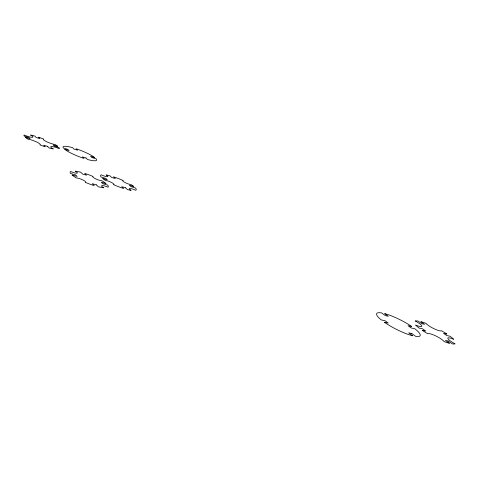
<?xml version="1.0" encoding="UTF-8"?>
<svg xmlns="http://www.w3.org/2000/svg" width="479" height="479" viewBox="0 0 479 479"><rect width="100%" height="100%" fill="white"/><g stroke="black" fill="none" stroke-linecap="round" stroke-linejoin="round"><path stroke-width="0.72" d="M411.748 333.492L408.683 332.857L412.67 335.797A24.375 5.113 26.9 0 1 384.362 322.247L388.229 323.074L385.122 320.756L381.26 319.924A24.375 5.113 26.9 0 1 381.625 312.913L385.284 315.607L388.325 316.284L384.661 313.589A24.375 5.113 26.9 0 1 411.665 326.468L408.036 325.69L411.174 327.965L414.796 328.738A24.375 5.113 26.9 0 1 415.748 336.426L411.748 333.492M448.242 341.03L445.446 340.449L449.47 343.305A23.585 4.61 27.3 0 1 444.129 341.587A9.323 1.868 27.4 0 0 435.597 335.839A9.323 1.868 27.4 0 0 427.867 333.827A23.585 4.61 27.3 0 1 422.244 330.324L425.777 331.079L422.628 328.828L419.101 328.067A23.585 4.61 27.3 0 1 415.658 325.055A8.927 1.766 27 0 0 421.879 326.079A8.927 1.766 27 0 0 415.155 320.948A23.585 4.61 27.3 0 1 418.083 321.062L421.789 323.69L424.574 324.307L420.861 321.684A23.585 4.61 27.3 0 1 426.005 323.379A8.766 1.671 27.1 0 0 434.07 328.744A8.766 1.671 27.1 0 0 441.404 330.702A23.585 4.61 27.3 0 1 446.871 334.043L443.56 333.33L446.721 335.545L450.038 336.252A23.585 4.61 27.3 0 1 453.685 339.288A9.155 1.766 27.6 0 0 447.811 338.437A9.155 1.766 27.6 0 0 455.05 343.838A23.585 4.61 27.3 0 1 452.272 343.874L448.242 341.03M96.351 184.846L92.303 183.708L94.225 185.618A20.465 4.185 21.4 0 1 85.436 182.409A5.508 1.15 21.2 0 0 82.939 179.984A5.508 1.15 21.2 0 0 76.371 177.948A20.465 4.185 21.4 0 1 72.072 175.003L77.113 176.434L75.634 174.925L70.611 173.5A20.465 4.185 21.4 0 1 70.611 171.47A5.353 1.078 21.1 0 0 76.784 173.206A5.353 1.078 21.1 0 0 75.251 171.159A20.465 4.185 21.4 0 1 80.783 172.254L82.574 174.033L86.537 175.17L84.735 173.392A20.465 4.185 21.4 0 1 93.1 176.482A5.209 1.042 21.6 0 0 95.572 178.781A5.209 1.042 21.6 0 0 101.77 180.721A20.465 4.185 21.4 0 1 106.057 183.577L101.297 182.224L102.865 183.732L107.637 185.086A20.465 4.185 21.4 0 1 108.05 187.229A5.353 1.108 21.7 0 0 102.015 185.577A5.353 1.108 21.7 0 0 103.811 187.762A20.465 4.185 21.4 0 1 98.291 186.756L96.351 184.846M125.444 187.762L121.72 186.702L123.696 188.522A19.22 3.772 21.9 0 1 113.523 184.637A5.161 1.03 21.8 0 0 111.619 182.529A5.161 1.03 21.8 0 0 105.392 180.397A19.22 3.772 21.9 0 1 102.638 178.481L107.272 179.817L105.739 178.374L101.123 177.038A19.22 3.772 21.9 0 1 101.273 174.835A5.012 0.97 21.7 0 0 107.176 176.685A5.012 0.97 21.7 0 0 106.158 174.949A19.22 3.772 21.9 0 1 109.835 175.763L111.685 177.464L115.337 178.529L113.475 176.823A19.22 3.772 21.9 0 1 123.193 180.559A4.904 0.94 22.1 0 0 125.109 182.577A4.904 0.94 22.1 0 0 131.024 184.607A19.22 3.772 21.9 0 1 133.785 186.481L129.396 185.211L131.001 186.648L135.401 187.918A19.22 3.772 21.9 0 1 135.707 190.271A5.047 1.006 22.2 0 0 129.875 188.475A5.047 1.006 22.2 0 0 131.12 190.349A19.22 3.772 21.9 0 1 127.438 189.582L125.444 187.762M47.523 146.388L43.697 145.233L45.176 146.76A18.891 3.389 20.9 0 1 39.967 144.898A7.43 1.359 20.7 0 0 36.62 141.988A7.43 1.359 20.7 0 0 27.962 139.179A18.891 3.389 20.9 0 1 25.321 137.311L30.075 138.754L28.938 137.551L24.201 136.108A18.891 3.389 20.9 0 1 24.082 135.012A7.257 1.281 20.7 0 0 32.129 137.305A7.257 1.281 20.7 0 0 30.53 135.012A18.891 3.389 20.9 0 1 34.787 136.06L36.17 137.485L39.919 138.635L38.518 137.204A18.891 3.389 20.9 0 1 43.511 139.006A7.053 1.239 21.1 0 0 46.81 141.79A7.053 1.239 21.1 0 0 55.043 144.484A18.891 3.389 20.9 0 1 57.708 146.311L53.199 144.939L54.42 146.149L58.941 147.526A18.891 3.389 20.9 0 1 59.276 148.682A7.221 1.311 21.1 0 0 51.427 146.484A7.221 1.311 21.1 0 0 53.301 148.921A18.891 3.389 20.9 0 1 49.02 147.915L47.523 146.388M85.963 157.992L82.382 156.908L84.011 158.447A18.052 3.209 21.5 0 1 64.653 149.262L69.096 150.61L67.832 149.394L63.402 148.047A18.052 3.209 21.5 0 1 72.557 147.67L74.089 149.107L77.598 150.184L76.059 148.741A18.052 3.209 21.5 0 1 94.782 157.603L90.555 156.316L91.89 157.537L96.123 158.824A18.052 3.209 21.5 0 1 87.609 159.525L85.963 157.992"/></g></svg>
